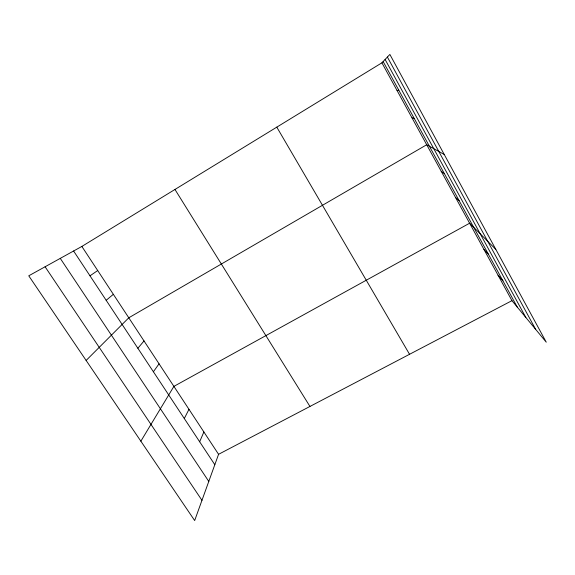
<?xml version="1.0" encoding="UTF-8"?>
<svg xmlns="http://www.w3.org/2000/svg" width="575" height="575" viewBox="0 0 575 575"><rect width="100%" height="100%" fill="white"/><g stroke="black" fill="none" stroke-linecap="round" stroke-linejoin="round"><path stroke-width="0.86" d="M511.958 300.66L218.572 454.308L194.666 520.555L28.75 275.806L81.858 246.438L381.908 62.819L389.872 54.445L546.25 342.183L511.958 300.66L381.908 62.819M199.662 441.772L203.873 431.962M184.295 418.521L188.981 409.321M140.861 441.183L173.894 386.371L469.61 223.215L495.808 249.37M153.396 371.766L159.052 363.81M137.871 348.263L144.016 340.946M86.128 360.453L128.786 317.788L426.707 144.749L444.231 154.474M106.174 300.301L113.347 294.321M90.002 275.82L97.707 270.537M397.059 90.527L398.784 90.196M411.988 117.832L414.208 118.428M441.212 171.278L444.367 173.643M455.508 197.426L459.116 200.639M483.927 249.399L488.405 254.258M498.043 275.217L502.938 280.866M45.094 266.771L201.969 500.322M60.267 258.376L208.79 481.426M73.6 251.009L214.82 464.715M81.858 246.438L218.572 454.308M174.965 189.463L309.954 406.453M276.798 127.14L409.544 354.293M387.385 57.054L535.656 329.353M385.106 59.455L525.852 317.486M383.13 61.532L517.263 307.086"/></g></svg>
